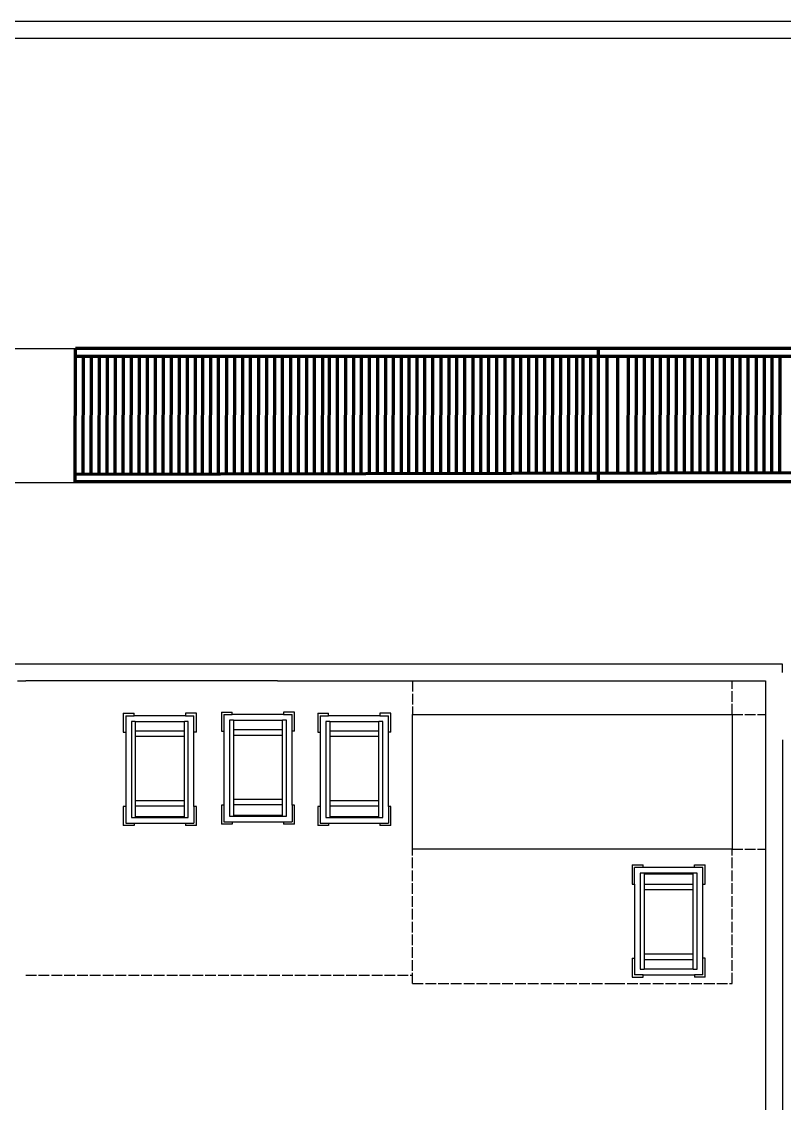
# Model space of a CAD drawing. Header units: millimetres. Extents: x -9564 to 100156, y -26854 to 24346.
# Drawn here: x 9036 to 13573, y 17912 to 24346 of the extents above; entities that cross this region are included whole.
import ezdxf

# ---------------------------------------------------------------- set-up
doc = ezdxf.new("R2010")
doc.units = ezdxf.units.MM
doc.header["$LTSCALE"] = 100
doc.linetypes.add('DASHED2', pattern=[0.762, 0.635, -0.127])
doc.layers.add('Maquinas', color=200, linetype='Continuous')
doc.layers.add('Transporte semielaborado', color=30, linetype='Continuous')

# ---------------------------------------------------------------- blocks, each defined once
blk = doc.blocks.new('Bakery Trolley pl')
at = {"layer": 'Transporte semielaborado'}
for p, q in [((0.1804, 0.6253), (0.2371, 0.6253)), ((0.1804, 0.6253), (0.1804, 0.526)), ((0.2371, 0.6127), (0.2371, 0.6253)), ((0.5048, 0.6127), (0.5048, 0.6253)), ((0.5048, 0.6253), (0.5615, 0.6253)), ((0.5615, 0.526), (0.5615, 0.6253)), ((0.2371, 0.6127), (0.1929, 0.6127)), ((0.1929, 0.526), (0.1929, 0.6127)), ((0.2229, 0.5827), (0.2229, 0.0827)), ((0.2429, 0.5827), (0.2229, 0.5827)), ((0.5048, 0.6127), (0.2371, 0.6127)), ((0.2429, 0.5827), (0.2429, 0.5798)), ((0.4989, 0.5827), (0.2429, 0.5827)), ((0.2429, 0.5798), (0.4989, 0.5798)), ((0.2429, 0.5798), (0.2429, 0.5245)), ((0.5189, 0.5827), (0.4989, 0.5827)), ((0.4989, 0.5798), (0.4989, 0.5827)), ((0.4989, 0.5245), (0.4989, 0.5798)), ((0.5489, 0.6127), (0.5048, 0.6127)), ((0.5189, 0.0827), (0.5189, 0.5827)), ((0.5489, 0.526), (0.5489, 0.6127)), ((0.1804, 0.526), (0.1929, 0.526)), ((0.1929, 0.526), (0.1929, 0.1394)), ((0.2429, 0.5245), (0.4989, 0.5245)), ((0.2429, 0.5245), (0.2429, 0.4967)), ((0.4989, 0.4967), (0.4989, 0.5245)), ((0.5489, 0.526), (0.5615, 0.526)), ((0.5489, 0.1394), (0.5489, 0.526)), ((0.2429, 0.4967), (0.4989, 0.4967)), ((0.2429, 0.4967), (0.2429, 0.1615)), ((0.4989, 0.1615), (0.4989, 0.4967)), ((0.1804, 0.1394), (0.1929, 0.1394)), ((0.1804, 0.1394), (0.1804, 0.0402)), ((0.1929, 0.1394), (0.1929, 0.0527)), ((0.2429, 0.1615), (0.4989, 0.1615)), ((0.2429, 0.1615), (0.2429, 0.1325)), ((0.2429, 0.1325), (0.4989, 0.1325)), ((0.2429, 0.1325), (0.2429, 0.0827)), ((0.4989, 0.1325), (0.4989, 0.1615)), ((0.4989, 0.0827), (0.4989, 0.1325)), ((0.5615, 0.1394), (0.5489, 0.1394)), ((0.5489, 0.0527), (0.5489, 0.1394)), ((0.5615, 0.0402), (0.5615, 0.1394)), ((0.2229, 0.0827), (0.2429, 0.0827)), ((0.4989, 0.0827), (0.2429, 0.0827)), ((0.4989, 0.0827), (0.5189, 0.0827)), ((0.1804, 0.0402), (0.2371, 0.0402)), ((0.2371, 0.0527), (0.1929, 0.0527)), ((0.2371, 0.0402), (0.2371, 0.0527)), ((0.2371, 0.0527), (0.5048, 0.0527)), ((0.5048, 0.0527), (0.5048, 0.0402)), ((0.5489, 0.0527), (0.5048, 0.0527)), ((0.5615, 0.0402), (0.5048, 0.0402))]:
    blk.add_line(p, q, dxfattribs=at)

msp = doc.modelspace()

# ---------------------------------------------------------------- linework, layer by layer
for p, q in [((17823.837, 24346.338), (3026.282, 24346.338)), ((17823.837, 24246.338), (3026.282, 24246.338)), ((13561.419, 20524.339), (8961.419, 20524.339)), ((13561.419, 20474.339), (13561.419, 20524.339)), ((9011.419, 20424.339), (9061.419, 20424.339)), ((9322.34, 20424.339), (9061.419, 20424.339)), ((10558.905, 20424.339), (9322.34, 20424.339)), ((10558.905, 20424.339), (12561.419, 20424.339)), ((12561.419, 20424.339), (12761.419, 20424.339)), ((12761.419, 20424.339), (13261.419, 20424.339)), ((13261.419, 20424.339), (13461.419, 20424.339)), ((13461.419, 20424.339), (13461.419, 18273.284)), ((11361.419, 19424.339), (11361.419, 20224.339)), ((11361.419, 20224.339), (12561.419, 20224.339)), ((12561.419, 20224.339), (13261.419, 20224.339)), ((13261.419, 20224.339), (13261.419, 19424.339)), ((13561.419, 20074.339), (13561.419, 11824.339)), ((12561.419, 19424.339), (11361.419, 19424.339)), ((13261.419, 19424.339), (12561.419, 19424.339)), ((13461.419, 18273.284), (13461.419, 12702.516))]:
    msp.add_line(p, q)
at = {"color": 6}
for p, q in [((8755.004, 22402.067), (9356.856, 22402.067)), ((9355.004, 21602.117), (8755.004, 21602.117))]:
    msp.add_line(p, q, dxfattribs=at)
at = {"color": 3, "linetype": 'DASHED2'}
for p, q in [((11361.419, 20424.339), (11361.419, 20224.339)), ((13261.419, 20224.339), (13261.419, 20424.339)), ((13261.419, 20224.339), (13461.419, 20224.339)), ((11361.419, 18624.339), (11361.419, 19424.339)), ((13261.419, 18624.339), (13261.419, 19424.339)), ((13261.419, 19424.339), (13461.419, 19424.339)), ((11361.419, 18624.339), (12561.419, 18624.339)), ((12561.419, 18624.339), (13261.419, 18624.339))]:
    msp.add_line(p, q, dxfattribs=at)
at = {"color": 2, "linetype": 'DASHED2'}
msp.add_line((9061.419, 18674.339), (11361.419, 18674.339), dxfattribs=at)
at = {"layer": 'Maquinas', "lineweight": 100}
for p, q in [((9355.004, 21602.117), (9356.856, 22402.067)), ((13678.248, 22402.067), (9356.856, 22402.067)), ((12467.809, 21610.099), (12467.809, 22402.067)), ((9356.751, 22356.447), (13678.248, 22356.622)), ((9403.082, 21654.881), (9404.934, 22356.32)), ((9449.099, 21655.018), (9450.951, 22356.727)), ((9497.177, 21655.161), (9499.029, 22356.6)), ((9545.347, 21655.304), (9547.2, 22357.013)), ((9593.426, 21655.447), (9595.278, 22356.886)), ((9639.442, 21655.584), (9641.295, 22357.293)), ((9687.521, 21655.727), (9689.372, 22357.166)), ((9735.705, 21655.87), (9737.557, 22357.579)), ((9783.783, 21656.013), (9785.635, 22357.452)), ((9829.799, 21656.15), (9831.652, 22357.859)), ((9877.878, 21656.293), (9879.73, 22357.732)), ((9926.048, 21656.436), (9927.901, 22358.145)), ((9974.127, 21656.579), (9975.978, 22358.018)), ((10020.143, 21656.716), (10021.996, 22358.425)), ((10068.222, 21656.859), (10070.073, 22358.298)), ((10112.221, 21656.99), (10114.062, 22354.448)), ((10160.299, 21657.133), (10162.139, 22354.321)), ((10206.315, 21657.27), (10208.155, 22354.199)), ((10254.394, 21657.413), (10256.233, 22354.073)), ((10302.564, 21657.556), (10304.403, 22353.945)), ((10350.643, 21657.699), (10352.48, 22353.818)), ((10396.659, 21657.836), (10398.496, 22353.697)), ((10444.737, 21657.979), (10446.574, 22353.57)), ((10492.921, 21658.122), (10494.757, 22353.443)), ((10541, 21658.265), (10542.835, 22353.316)), ((10587.016, 21658.402), (10588.85, 22353.195)), ((10635.095, 21658.545), (10636.928, 22353.068)), ((10683.265, 21658.689), (10685.098, 22352.94)), ((10731.344, 21658.832), (10733.176, 22352.814)), ((10777.36, 21658.968), (10779.191, 22352.692)), ((10825.438, 21659.111), (10827.269, 22352.565)), ((10866.043, 21659.232), (10867.873, 22352.458)), ((10914.121, 21659.375), (10915.951, 22352.331)), ((10962.306, 21659.518), (10964.134, 22352.204)), ((11010.384, 21659.662), (11012.212, 22352.077)), ((11056.4, 21659.798), (11058.228, 22351.955)), ((11104.479, 21659.941), (11106.305, 22351.828)), ((11152.649, 21660.085), (11154.475, 22351.701)), ((11200.728, 21660.228), (11202.553, 22351.574)), ((11246.744, 21660.365), (11248.568, 22351.453)), ((11294.822, 21660.508), (11296.646, 22351.326)), ((11338.821, 21660.638), (11340.644, 22351.21)), ((11386.9, 21660.781), (11388.722, 22351.083)), ((11432.916, 21660.918), (11434.738, 22350.961)), ((11480.995, 21661.061), (11482.815, 22350.835)), ((11529.165, 21661.205), (11530.985, 22350.707)), ((11577.243, 21661.348), (11579.063, 22350.58)), ((11623.26, 21661.484), (11625.079, 22350.459)), ((11671.338, 21661.627), (11673.156, 22350.332)), ((11719.522, 21661.771), (11721.34, 22350.205)), ((11767.601, 21661.914), (11769.417, 22350.078)), ((11813.617, 21662.051), (11815.433, 22349.956)), ((11861.695, 21662.194), (11863.511, 22349.83)), ((11909.866, 21662.337), (11911.68, 22349.702)), ((11957.944, 21662.48), (11959.758, 22349.575)), ((12003.961, 21662.617), (12005.774, 22349.454)), ((12052.039, 21662.76), (12053.852, 22349.327)), ((12097.893, 21662.896), (12099.705, 22349.206)), ((12145.972, 21663.039), (12147.783, 22349.079)), ((12194.142, 21663.183), (12195.952, 22348.952)), ((12242.22, 21663.326), (12244.03, 22348.825)), ((12288.237, 21663.462), (12290.046, 22348.704)), ((12336.315, 21663.605), (12338.123, 22348.577)), ((12373.714, 21663.717), (12375.522, 22348.478)), ((12419.731, 21663.854), (12421.538, 22348.356)), ((12518.66, 21661.568), (12518.631, 22356.575)), ((12582.435, 21661.706), (12582.407, 22356.577)), ((12643.355, 21660.918), (12645.177, 22350.961)), ((12691.434, 21661.061), (12693.255, 22350.835)), ((12739.604, 21661.205), (12741.424, 22350.707)), ((12787.683, 21661.348), (12789.502, 22350.58)), ((12833.699, 21661.484), (12835.518, 22350.459)), ((12881.777, 21661.627), (12883.596, 22350.332)), ((12929.962, 21661.771), (12931.779, 22350.205)), ((12978.04, 21661.914), (12979.857, 22350.078)), ((13024.056, 21662.051), (13025.872, 22349.956)), ((13072.135, 21662.194), (13073.95, 22349.83)), ((13120.305, 21662.337), (13122.12, 22349.702)), ((13168.384, 21662.48), (13170.197, 22349.575)), ((13214.4, 21662.617), (13216.213, 22349.454)), ((13262.478, 21662.76), (13264.291, 22349.327)), ((13308.332, 21662.896), (13310.144, 22349.206)), ((13356.411, 21663.039), (13358.222, 22349.079)), ((13404.581, 21663.183), (13406.392, 22348.952)), ((13452.66, 21663.326), (13454.469, 22348.825)), ((13498.676, 21663.462), (13500.485, 22348.704)), ((13546.754, 21663.605), (13548.563, 22348.577)), ((9355.126, 21654.738), (13679.145, 21664.073)), ((9355.022, 21610.099), (13678.248, 21610.173))]:
    msp.add_line(p, q, dxfattribs=at)

# ---------------------------------------------------------------- block references
at = {"layer": 'Transporte semielaborado', "xscale": 1141.039974711085, "yscale": 1141.039974711085, "zscale": 1141.039974711085}
for p, rotation in [((10281.614, 20277.968), 180), ((10865.367, 20285.279), 180), ((11438.242, 20277.968), 180), ((12461.564, 18616.278), 359.9999999999996)]:
    msp.add_blockref('Bakery Trolley pl', p, dxfattribs=dict(at, rotation=rotation))

doc.saveas('drawing.dxf')
